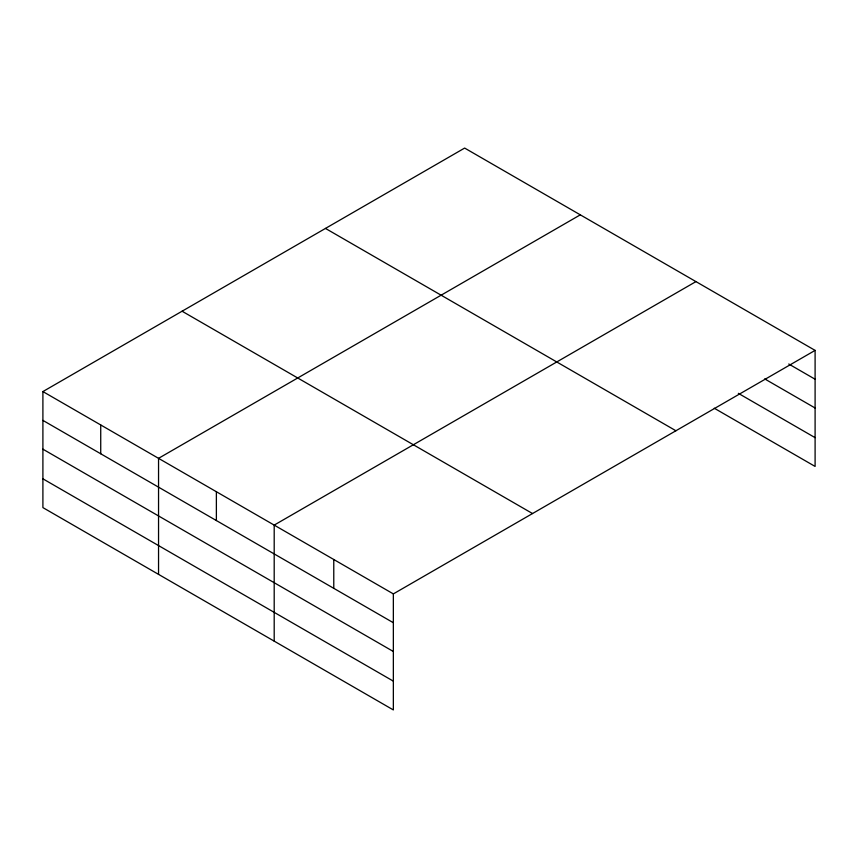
<?xml version="1.0" encoding="UTF-8"?>
<svg xmlns="http://www.w3.org/2000/svg" width="858" height="858" viewBox="0 0 858 858"><rect width="100%" height="100%" fill="white"/><g stroke="black" fill="none" stroke-linecap="round" stroke-linejoin="round"><path stroke-width="1.29" d="M815.1 350.396L464.65 148.069L42.9 391.57L42.9 507.604L393.35 709.931L393.35 593.897L815.1 350.396L815.1 466.43L714.274 408.226M580.298 214.843L158.548 458.333L158.548 574.367M695.945 281.606L274.195 525.107L274.195 641.14M788.749 364.006L815.1 379.225M764.692 378.904L815.1 408M738.341 393.339L815.1 437.655M325.472 228.421L675.922 430.759M182.078 311.218L532.528 513.545M42.9 391.57L393.35 593.897M42.9 420.388L393.35 622.726M42.9 449.174L393.35 651.501M42.9 478.818L393.35 681.145M333.773 559.502L333.773 588.32M216.377 491.72L216.377 520.549M100.729 424.957L100.729 453.775"/></g></svg>
